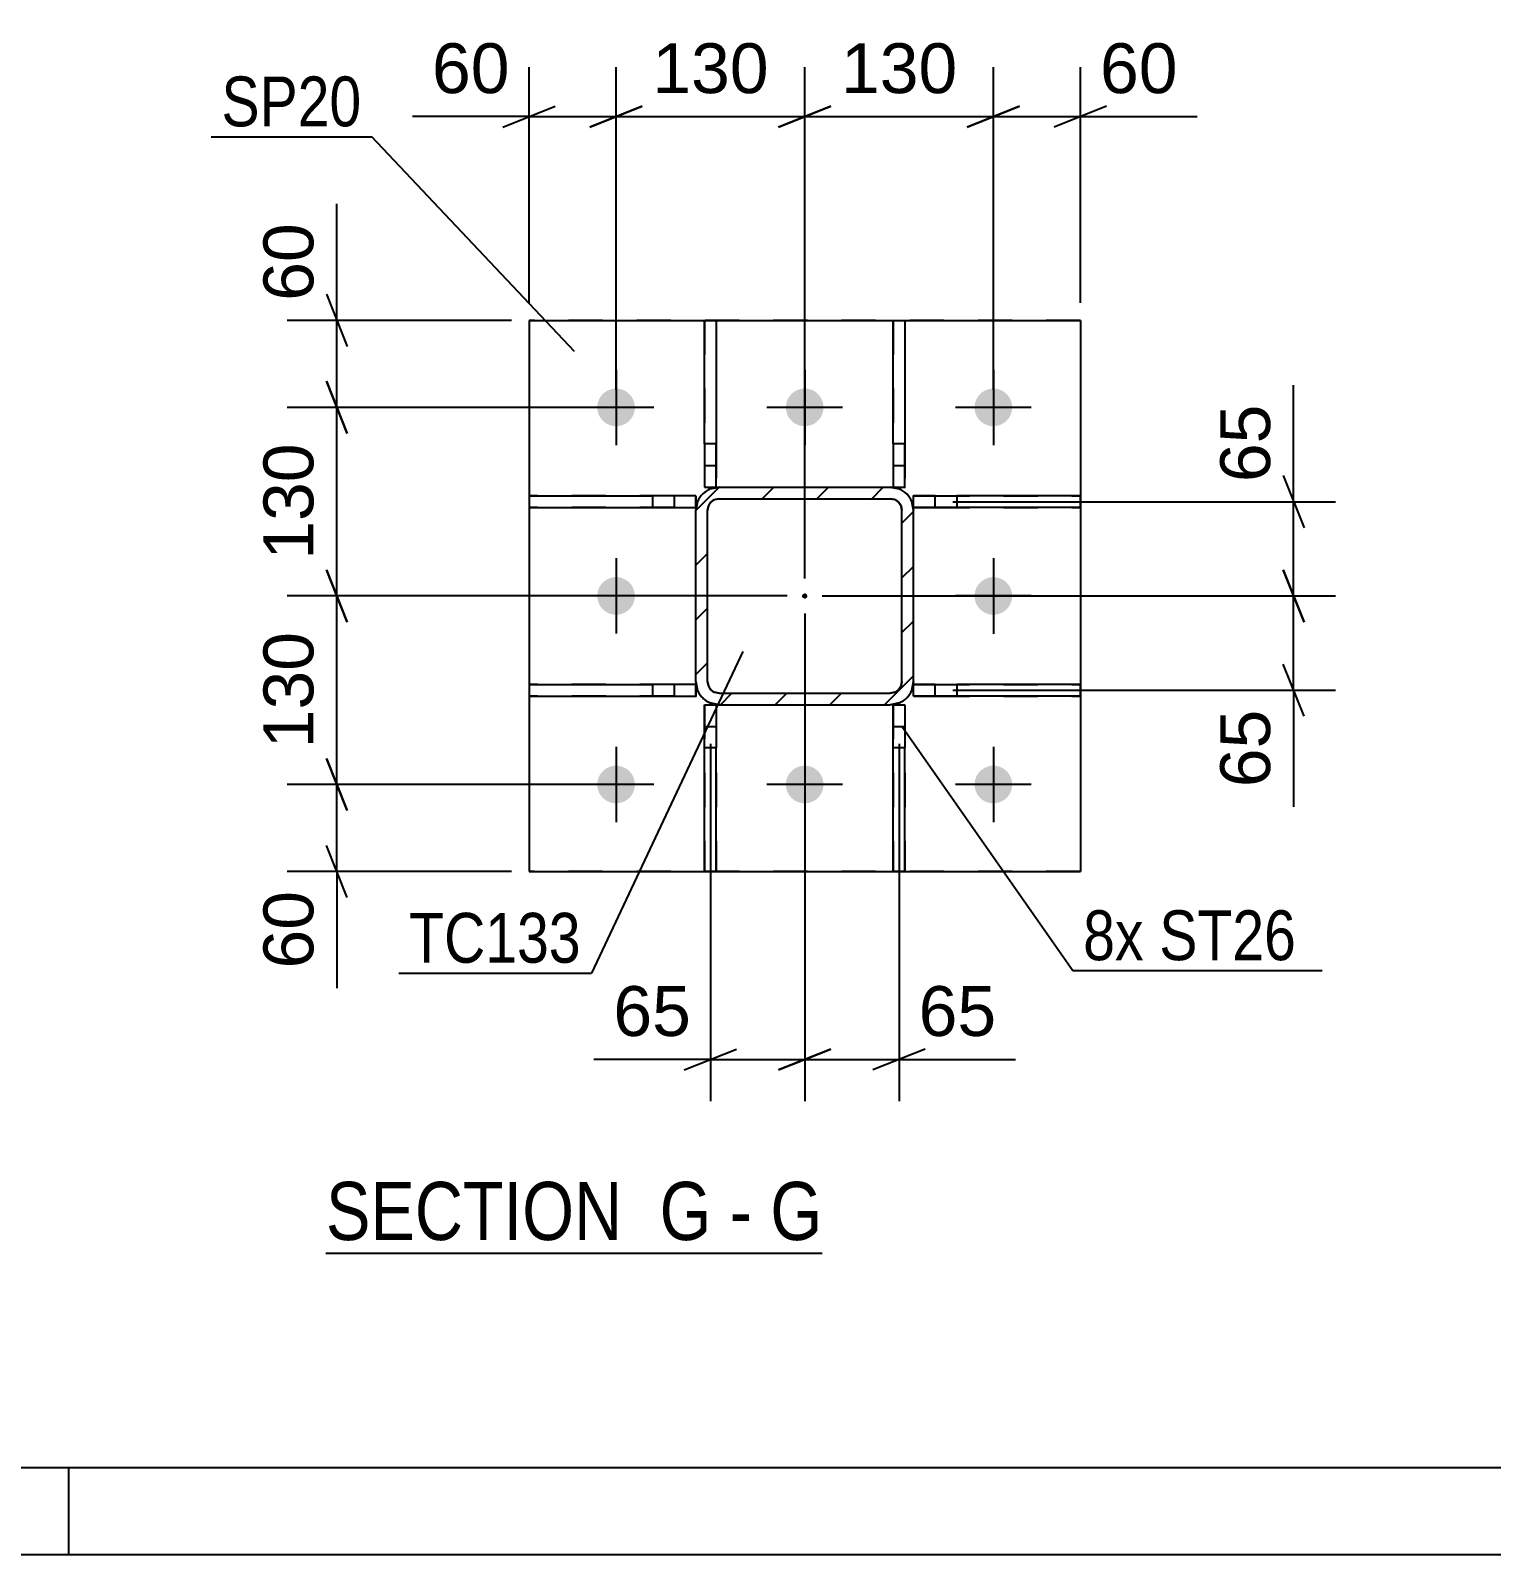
# Model space of a CAD drawing. Header units: millimetres. Extents: x -370 to 471, y -230 to 364.
# Drawn here: x -160.9 to -77, y -230.2 to -142.6 of the extents above; entities that cross this region are included whole.
import ezdxf

# ---------------------------------------------------------------- set-up
doc = ezdxf.new("R2010")
doc.units = ezdxf.units.MM
doc.linetypes.add('DXK_LINE_DOT2', pattern=[3.9198, 1.9599, -1.9599])
doc.linetypes.add('DXK_LINE_DOT3', pattern=[5.9187, 2.979, -0.9799, 0.9799, -0.9799])
doc.styles.add('Arial', font='ARIAL.TTF', dxfattribs={"height": 0.2})
doc.styles.add('Arial Narrow', font='ARIALN.TTF', dxfattribs={"height": 0.2})

# ---------------------------------------------------------------- blocks, each defined once
blk = doc.blocks.new('Unknown-284936230-1132')
at = {"color": 5, "linetype": 'Continuous'}
for p, q in [((-364.703, -225.207), (466.297, -225.207)), ((-158.703, -230.207), (-158.703, -225.207)), ((-369.703, -230.207), (471.297, -230.207))]:
    blk.add_line(p, q, dxfattribs=at)
blk = doc.blocks.new('Unknown-284936230-21 - 6617')
at = {"color": 6, "linetype": 'Continuous'}
blk.add_line((-143.943, -212.889), (-115.442, -212.889), dxfattribs=at)
at = {"color": 0, "linetype": 'Continuous'}
for points in [[(-125.834, -212.139), (-125.834, -208.639), (-143.943, -208.639), (-143.943, -212.139)], [(-121.8, -212.139), (-121.8, -208.639), (-124.784, -208.639), (-124.784, -212.139)], [(-119.476, -212.139), (-119.476, -208.639), (-120.75, -208.639), (-120.75, -212.139)], [(-115.442, -212.139), (-115.442, -208.639), (-118.426, -208.639), (-118.426, -212.139)]]:
    blk.add_wipeout(points, dxfattribs=at)
at = {"color": 7, "linetype": 'Continuous', "style": 'Arial Narrow'}
for s, height, p in [('SECTION ', 3.3405, (-143.943, -212.139)), ('G', 3.34, (-124.784, -212.139)), ('G', 3.34, (-118.426, -212.139)), ('-', 3.34, (-120.75, -212.139))]:
    blk.add_text(s, height=height, dxfattribs=at).set_placement(p)
blk = doc.blocks.new('Part-284936230-6626 - 6617')
at = {"linetype": 'Continuous'}
h = blk.add_hatch(dxfattribs=at)
h.set_pattern_fill('', scale=0.7, style=0, pattern_type=0)
h.set_pattern_definition([(45, (-125.1843, -180.2156), (-1.5715, 1.5715), [])])
h.paths.add_polyline_path([(-122.701, -180.216), (-125.184, -180.216), (-125.184, -180.882), (-122.701, -180.882)])
at = {"color": 2, "linetype": 'Continuous'}
for p, q in [((-132.284, -180.216), (-125.184, -180.216)), ((-132.284, -180.216), (-132.284, -180.882)), ((-122.701, -180.216), (-125.184, -180.216)), ((-125.184, -180.216), (-125.184, -180.882)), ((-122.701, -180.216), (-122.701, -180.216)), ((-122.701, -180.882), (-122.701, -180.216)), ((-132.284, -180.882), (-125.184, -180.882)), ((-125.184, -180.882), (-122.701, -180.882)), ((-122.701, -180.882), (-122.701, -180.882))]:
    blk.add_line(p, q, dxfattribs=at)
at = {"color": 7, "linetype": 'DXK_LINE_DOT2'}
for p, q in [((-123.951, -180.216), (-132.284, -180.216)), ((-123.951, -180.216), (-123.951, -180.882)), ((-122.701, -180.216), (-123.951, -180.216)), ((-122.701, -180.216), (-122.701, -180.882)), ((-123.951, -180.882), (-132.284, -180.882)), ((-123.951, -180.882), (-122.701, -180.882))]:
    blk.add_line(p, q, dxfattribs=at)
blk = doc.blocks.new('Part-284936230-6627 - 6617')
at = {"linetype": 'Continuous'}
h = blk.add_hatch(dxfattribs=at)
h.set_pattern_fill('', scale=0.7, style=0, pattern_type=0)
h.set_pattern_definition([(45, (-125.184, -169.3828), (-1.5715, 1.5715), [])])
h.paths.add_polyline_path([(-122.701, -169.383), (-125.184, -169.383), (-125.184, -170.049), (-122.701, -170.049)])
at = {"color": 2, "linetype": 'Continuous'}
for p, q in [((-132.284, -169.383), (-125.184, -169.383)), ((-132.284, -169.383), (-132.284, -170.05)), ((-122.701, -169.383), (-125.184, -169.383)), ((-125.184, -169.383), (-125.184, -170.049)), ((-122.701, -169.383), (-122.701, -169.383)), ((-122.701, -170.049), (-122.701, -169.383)), ((-132.284, -170.05), (-125.184, -170.049)), ((-125.184, -170.049), (-122.701, -170.049)), ((-122.701, -170.05), (-122.701, -170.049))]:
    blk.add_line(p, q, dxfattribs=at)
at = {"color": 7, "linetype": 'DXK_LINE_DOT2'}
for p, q in [((-123.951, -169.383), (-132.284, -169.383)), ((-123.951, -169.383), (-123.951, -170.05)), ((-122.701, -169.383), (-123.951, -169.383)), ((-122.701, -169.383), (-122.701, -170.05)), ((-123.951, -170.05), (-132.284, -170.05)), ((-123.951, -170.05), (-122.701, -170.05))]:
    blk.add_line(p, q, dxfattribs=at)
blk = doc.blocks.new('Bolt-284936230-6670 - 6617')
at = {"linetype": 'Continuous'}
for points in [[(-127.222, -165.381), (-127.448, -165.37), (-127.667, -165.313), (-127.87, -165.211), (-128.046, -165.069), (-128.19, -164.894), (-128.294, -164.692), (-128.353, -164.474), (-128.366, -164.248), (-128.332, -164.024), (-128.252, -163.812), (-128.129, -163.622), (-127.97, -163.461), (-127.78, -163.336), (-127.569, -163.254), (-127.346, -163.218), (-127.12, -163.229), (-126.901, -163.286), (-126.698, -163.388), (-126.522, -163.53), (-126.378, -163.705), (-126.274, -163.906), (-126.215, -164.125), (-126.202, -164.351), (-126.236, -164.575), (-126.316, -164.787), (-126.439, -164.977), (-126.598, -165.138), (-126.788, -165.262), (-126.999, -165.344)], [(-116.389, -165.381), (-116.615, -165.37), (-116.834, -165.313), (-117.036, -165.211), (-117.213, -165.069), (-117.356, -164.894), (-117.46, -164.692), (-117.52, -164.474), (-117.533, -164.248), (-117.498, -164.024), (-117.418, -163.812), (-117.296, -163.622), (-117.136, -163.461), (-116.947, -163.337), (-116.736, -163.254), (-116.513, -163.218), (-116.286, -163.229), (-116.067, -163.286), (-115.865, -163.388), (-115.688, -163.53), (-115.545, -163.705), (-115.441, -163.906), (-115.381, -164.125), (-115.369, -164.351), (-115.403, -164.575), (-115.483, -164.787), (-115.605, -164.977), (-115.765, -165.138), (-115.954, -165.262), (-116.165, -165.344)], [(-105.555, -165.381), (-105.782, -165.37), (-106.001, -165.313), (-106.203, -165.211), (-106.38, -165.069), (-106.523, -164.894), (-106.627, -164.693), (-106.687, -164.474), (-106.699, -164.248), (-106.665, -164.024), (-106.585, -163.812), (-106.463, -163.622), (-106.303, -163.461), (-106.114, -163.337), (-105.903, -163.254), (-105.679, -163.218), (-105.453, -163.229), (-105.234, -163.286), (-105.032, -163.388), (-104.855, -163.53), (-104.712, -163.705), (-104.608, -163.906), (-104.548, -164.125), (-104.535, -164.351), (-104.57, -164.575), (-104.65, -164.787), (-104.772, -164.977), (-104.932, -165.138), (-105.121, -165.262), (-105.332, -165.345)], [(-127.222, -176.214), (-127.448, -176.203), (-127.667, -176.146), (-127.87, -176.044), (-128.046, -175.902), (-128.19, -175.727), (-128.294, -175.526), (-128.353, -175.307), (-128.366, -175.081), (-128.332, -174.857), (-128.252, -174.646), (-128.129, -174.455), (-127.97, -174.294), (-127.78, -174.17), (-127.569, -174.088), (-127.346, -174.051), (-127.12, -174.062), (-126.901, -174.119), (-126.698, -174.221), (-126.522, -174.363), (-126.378, -174.538), (-126.275, -174.74), (-126.215, -174.958), (-126.202, -175.184), (-126.236, -175.408), (-126.316, -175.62), (-126.439, -175.81), (-126.598, -175.971), (-126.788, -176.096), (-126.999, -176.178)], [(-105.555, -176.214), (-105.782, -176.204), (-106.001, -176.146), (-106.203, -176.044), (-106.38, -175.902), (-106.523, -175.727), (-106.627, -175.526), (-106.687, -175.307), (-106.699, -175.081), (-106.665, -174.857), (-106.585, -174.646), (-106.463, -174.455), (-106.303, -174.294), (-106.114, -174.17), (-105.903, -174.088), (-105.679, -174.051), (-105.453, -174.062), (-105.234, -174.12), (-105.032, -174.221), (-104.855, -174.363), (-104.712, -174.538), (-104.608, -174.74), (-104.548, -174.958), (-104.535, -175.184), (-104.57, -175.408), (-104.65, -175.62), (-104.772, -175.811), (-104.932, -175.971), (-105.121, -176.096), (-105.332, -176.178)], [(-127.222, -187.048), (-127.448, -187.037), (-127.667, -186.979), (-127.87, -186.877), (-128.046, -186.736), (-128.19, -186.56), (-128.294, -186.359), (-128.353, -186.141), (-128.366, -185.915), (-128.332, -185.691), (-128.252, -185.479), (-128.129, -185.288), (-127.97, -185.127), (-127.781, -185.003), (-127.57, -184.921), (-127.346, -184.884), (-127.12, -184.895), (-126.901, -184.953), (-126.698, -185.055), (-126.522, -185.196), (-126.378, -185.372), (-126.275, -185.573), (-126.215, -185.791), (-126.202, -186.018), (-126.236, -186.241), (-126.316, -186.453), (-126.439, -186.644), (-126.598, -186.805), (-126.788, -186.929), (-126.999, -187.011)], [(-116.389, -187.048), (-116.615, -187.037), (-116.834, -186.979), (-117.036, -186.877), (-117.213, -186.736), (-117.356, -186.56), (-117.46, -186.359), (-117.52, -186.141), (-117.533, -185.915), (-117.499, -185.691), (-117.418, -185.479), (-117.296, -185.288), (-117.137, -185.127), (-116.947, -185.003), (-116.736, -184.921), (-116.513, -184.885), (-116.286, -184.895), (-116.067, -184.953), (-115.865, -185.055), (-115.688, -185.196), (-115.545, -185.372), (-115.441, -185.573), (-115.382, -185.791), (-115.369, -186.018), (-115.403, -186.241), (-115.483, -186.453), (-115.606, -186.644), (-115.765, -186.805), (-115.954, -186.929), (-116.165, -187.011)], [(-105.556, -187.048), (-105.782, -187.037), (-106.001, -186.979), (-106.203, -186.878), (-106.38, -186.736), (-106.523, -186.561), (-106.627, -186.359), (-106.687, -186.141), (-106.7, -185.915), (-106.665, -185.691), (-106.585, -185.479), (-106.463, -185.288), (-106.303, -185.128), (-106.114, -185.003), (-105.903, -184.921), (-105.679, -184.885), (-105.453, -184.895), (-105.234, -184.953), (-105.032, -185.055), (-104.855, -185.196), (-104.712, -185.372), (-104.608, -185.573), (-104.548, -185.792), (-104.535, -186.018), (-104.57, -186.241), (-104.65, -186.453), (-104.772, -186.644), (-104.932, -186.805), (-105.121, -186.929), (-105.332, -187.011)]]:
    blk.add_hatch(color=1, dxfattribs=at).paths.add_polyline_path(points)
at = {"color": 1, "linetype": 'Continuous'}
for p, q in [((-127.284, -162.133), (-127.284, -166.466)), ((-116.451, -162.133), (-116.451, -166.466)), ((-105.617, -162.133), (-105.617, -166.466)), ((-125.117, -164.299), (-129.451, -164.299)), ((-114.284, -164.299), (-118.617, -164.299)), ((-103.451, -164.3), (-107.784, -164.3)), ((-127.284, -172.966), (-127.284, -177.299)), ((-105.617, -172.966), (-105.617, -177.3)), ((-125.117, -175.133), (-129.451, -175.133)), ((-103.451, -175.133), (-107.784, -175.133)), ((-127.284, -183.799), (-127.284, -188.133)), ((-116.451, -183.799), (-116.451, -188.133)), ((-105.617, -183.8), (-105.617, -188.133)), ((-125.117, -185.966), (-129.451, -185.966)), ((-114.284, -185.966), (-118.617, -185.966)), ((-103.451, -185.966), (-107.784, -185.966))]:
    blk.add_line(p, q, dxfattribs=at)
blk = doc.blocks.new('Part-284936230-6628 - 6617')
at = {"linetype": 'Continuous'}
h = blk.add_hatch(dxfattribs=at)
h.set_pattern_fill('', scale=0.7, style=0, pattern_type=0)
h.set_pattern_definition([(45, (-111.3674, -166.3998), (-1.5715, 1.5715), [])])
h.paths.add_polyline_path([(-110.701, -166.4), (-111.367, -166.4), (-111.367, -168.883), (-110.701, -168.883)])
at = {"color": 2, "linetype": 'Continuous'}
for p, q in [((-111.367, -166.4), (-111.367, -159.299)), ((-111.367, -159.299), (-110.701, -159.299)), ((-110.701, -159.299), (-110.701, -166.4)), ((-110.701, -166.4), (-111.367, -166.4)), ((-111.367, -166.4), (-111.367, -168.883)), ((-110.701, -168.883), (-110.701, -166.4)), ((-111.367, -168.883), (-111.367, -168.883)), ((-111.367, -168.883), (-110.701, -168.883)), ((-110.701, -168.883), (-110.701, -168.883))]:
    blk.add_line(p, q, dxfattribs=at)
at = {"color": 7, "linetype": 'DXK_LINE_DOT2'}
for p, q in [((-111.367, -159.299), (-111.367, -168.883)), ((-110.701, -166.4), (-110.701, -168.883)), ((-111.367, -167.633), (-110.701, -167.633)), ((-111.367, -168.883), (-110.701, -168.883))]:
    blk.add_line(p, q, dxfattribs=at)
blk = doc.blocks.new('Part-284936230-6706 - 6617')
at = {"linetype": 'Continuous'}
h = blk.add_hatch(dxfattribs=at)
h.set_pattern_fill('', scale=0.7, style=0, pattern_type=0)
h.set_pattern_definition([(45, (-121.3674, -168.8826), (-1.57154, 1.57154), [])])
h.paths.add_polyline_path([(-111.534, -168.883), (-121.367, -168.883), (-121.878, -168.984), (-122.31, -169.273), (-122.599, -169.706), (-122.701, -170.216), (-122.701, -180.049), (-122.599, -180.559), (-122.31, -180.992), (-121.878, -181.281), (-121.367, -181.383), (-111.534, -181.383), (-111.024, -181.281), (-110.591, -180.992), (-110.302, -180.56), (-110.201, -180.049), (-110.201, -170.216), (-110.302, -169.706), (-110.591, -169.273), (-111.024, -168.984)])
h.paths.add_polyline_path([(-110.918, -169.961), (-110.867, -170.216), (-110.867, -180.049), (-110.918, -180.304), (-111.063, -180.521), (-111.279, -180.665), (-111.534, -180.716), (-121.367, -180.716), (-121.623, -180.665), (-121.839, -180.521), (-121.983, -180.304), (-122.034, -180.049), (-122.034, -170.216), (-121.983, -169.961), (-121.839, -169.744), (-121.622, -169.6), (-121.367, -169.549), (-111.534, -169.549), (-111.279, -169.6), (-111.063, -169.745)])
blk.add_hatch(color=246, dxfattribs=at).paths.add_polyline_path([(-116.451, -175.233, -1), (-116.451, -175.033, -1)])
at = {"color": 7, "linetype": 'DXK_LINE_DOT2'}
for p, q in [((-121.878, -168.984), (-121.367, -168.883)), ((-121.367, -168.883), (-111.534, -168.883)), ((-111.534, -168.883), (-111.024, -168.984)), ((-122.701, -170.216), (-122.599, -169.706)), ((-121.367, -169.549), (-121.622, -169.6)), ((-121.367, -169.549), (-111.534, -169.549)), ((-111.279, -169.6), (-111.534, -169.549)), ((-110.302, -169.706), (-110.201, -170.216)), ((-122.701, -180.049), (-122.701, -170.216)), ((-121.983, -169.961), (-122.034, -170.216)), ((-122.034, -180.049), (-122.034, -170.216)), ((-110.867, -170.216), (-110.918, -169.961)), ((-110.867, -180.049), (-110.867, -170.216)), ((-110.201, -180.049), (-110.201, -170.216)), ((-122.599, -180.56), (-122.701, -180.049)), ((-122.034, -180.049), (-121.983, -180.305)), ((-110.918, -180.305), (-110.867, -180.049)), ((-110.201, -180.049), (-110.302, -180.56)), ((-121.623, -180.665), (-121.367, -180.716)), ((-121.367, -180.716), (-111.534, -180.716)), ((-111.534, -180.716), (-111.279, -180.665)), ((-121.367, -181.383), (-121.878, -181.281)), ((-121.367, -181.383), (-111.534, -181.383)), ((-111.024, -181.281), (-111.534, -181.383))]:
    blk.add_line(p, q, dxfattribs=at)
at = {"color": 2, "linetype": 'Continuous'}
for p, q in [((-121.367, -168.883), (-121.878, -168.984)), ((-121.367, -168.883), (-121.367, -168.883)), ((-121.367, -168.883), (-111.534, -168.883)), ((-111.534, -168.883), (-111.534, -168.883)), ((-111.024, -168.984), (-111.534, -168.883)), ((-122.599, -169.706), (-122.701, -170.216)), ((-121.622, -169.6), (-121.367, -169.549)), ((-121.367, -169.549), (-121.367, -169.549)), ((-121.367, -169.549), (-111.534, -169.549)), ((-111.534, -169.549), (-111.534, -169.549)), ((-111.534, -169.549), (-111.279, -169.6)), ((-110.201, -170.216), (-110.302, -169.706)), ((-122.701, -170.216), (-122.701, -170.216)), ((-122.701, -180.049), (-122.701, -170.216)), ((-122.034, -170.216), (-121.983, -169.961)), ((-122.034, -170.216), (-122.034, -170.216)), ((-122.034, -180.049), (-122.034, -170.216)), ((-110.918, -169.961), (-110.867, -170.216)), ((-110.867, -170.216), (-110.867, -170.216)), ((-110.867, -180.049), (-110.867, -170.216)), ((-110.201, -170.216), (-110.201, -170.216)), ((-110.201, -180.049), (-110.201, -170.216)), ((-122.701, -180.049), (-122.701, -180.049)), ((-122.701, -180.049), (-122.599, -180.559)), ((-122.034, -180.049), (-122.034, -180.049)), ((-121.983, -180.304), (-122.034, -180.049)), ((-110.867, -180.049), (-110.918, -180.304)), ((-110.867, -180.049), (-110.867, -180.049)), ((-110.302, -180.56), (-110.201, -180.049)), ((-110.201, -180.049), (-110.201, -180.049)), ((-121.367, -180.716), (-121.623, -180.665)), ((-121.367, -180.716), (-121.367, -180.716)), ((-121.367, -180.716), (-111.534, -180.716)), ((-111.279, -180.665), (-111.534, -180.716)), ((-111.534, -180.716), (-111.534, -180.716)), ((-121.878, -181.281), (-121.367, -181.383)), ((-121.367, -181.383), (-121.367, -181.383)), ((-121.367, -181.383), (-111.534, -181.383)), ((-111.534, -181.383), (-111.024, -181.281)), ((-111.534, -181.383), (-111.534, -181.383))]:
    blk.add_line(p, q, dxfattribs=at)
at = {"color": 7, "linetype": 'DXK_LINE_DOT3'}
blk.add_line((-116.451, -175.133), (-116.451, -175.133), dxfattribs=at)
at = {"color": 246, "linetype": 'DXK_LINE_DOT2'}
blk.add_line((-116.451, -175.133), (-116.451, -175.133), dxfattribs=at)
at = {"color": 246, "linetype": 'Continuous'}
blk.add_circle((-116.451, -175.133), 0.1, dxfattribs=at)
at = {"color": 7, "linetype": 'DXK_LINE_DOT2'}
for centre, radius, start, end in [((-121.367, -170.216), 1.333, 112.49975, 157.49975), ((-111.534, -170.216), 1.333, 22.49975, 67.49975), ((-121.367, -170.216), 0.667, 112.49975, 157.49975), ((-111.534, -170.216), 0.667, 22.49975, 67.49975), ((-121.367, -180.049), 0.667, 202.49975, 247.49975), ((-111.534, -180.049), 0.667, 292.49975, 337.49975), ((-121.367, -180.049), 1.333, 202.49975, 247.49975), ((-111.534, -180.049), 1.333, 292.49975, 337.49975)]:
    blk.add_arc(centre, radius, start, end, dxfattribs=at)
at = {"color": 2, "linetype": 'Continuous'}
for centre, radius, start, end in [((-121.367, -170.216), 1.333, 112.49975, 157.49975), ((-111.534, -170.216), 1.333, 22.49975, 67.49975), ((-121.367, -170.216), 0.667, 112.49975, 157.49975), ((-111.534, -170.216), 0.667, 22.49975, 67.49975), ((-121.367, -180.049), 0.667, 202.49975, 247.49975), ((-111.534, -180.049), 0.667, 292.49975, 337.49975), ((-121.367, -180.049), 1.333, 202.49975, 247.49975), ((-111.534, -180.049), 1.333, 292.49975, 337.49975)]:
    blk.add_arc(centre, radius, start, end, dxfattribs=at)
blk = doc.blocks.new('Part-284936230-6722 - 6617')
at = {"linetype": 'Continuous'}
h = blk.add_hatch(dxfattribs=at)
h.set_pattern_fill('', scale=0.7, style=0, pattern_type=0)
h.set_pattern_definition([(45, (-122.2007, -166.3998), (-1.5715, 1.5715), [])])
h.paths.add_polyline_path([(-121.534, -166.4), (-122.201, -166.4), (-122.201, -168.883), (-121.534, -168.883)])
at = {"color": 2, "linetype": 'Continuous'}
for p, q in [((-122.201, -166.4), (-122.201, -159.299)), ((-122.201, -159.299), (-121.534, -159.299)), ((-121.534, -159.299), (-121.534, -166.4)), ((-121.534, -166.4), (-122.201, -166.4)), ((-122.201, -166.4), (-122.201, -168.883)), ((-121.534, -168.883), (-121.534, -166.4)), ((-122.201, -168.883), (-122.201, -168.883)), ((-122.201, -168.883), (-121.534, -168.883)), ((-121.534, -168.883), (-121.534, -168.883))]:
    blk.add_line(p, q, dxfattribs=at)
at = {"color": 7, "linetype": 'DXK_LINE_DOT2'}
for p, q in [((-122.201, -159.299), (-122.201, -168.883)), ((-121.534, -166.4), (-121.534, -168.883)), ((-122.201, -167.633), (-121.534, -167.633)), ((-122.201, -168.883), (-121.534, -168.883))]:
    blk.add_line(p, q, dxfattribs=at)
blk = doc.blocks.new('Part-284936230-6658 - 6617')
at = {"linetype": 'Continuous'}
h = blk.add_hatch(dxfattribs=at)
h.set_pattern_fill('', scale=0.7, style=0, pattern_type=0)
h.set_pattern_definition([(45, (-110.2007, -169.3828), (-1.5715, 1.5715), [])])
h.paths.add_polyline_path([(-107.717, -169.383), (-110.201, -169.383), (-110.201, -170.05), (-107.717, -170.05)])
at = {"color": 2, "linetype": 'Continuous'}
for p, q in [((-110.201, -169.383), (-110.201, -169.383)), ((-110.201, -169.383), (-107.717, -169.383)), ((-110.201, -170.05), (-110.201, -169.383)), ((-100.617, -169.383), (-107.717, -169.383)), ((-107.717, -169.383), (-107.717, -170.05)), ((-100.617, -170.05), (-100.617, -169.383)), ((-110.201, -170.05), (-110.201, -170.05)), ((-107.717, -170.05), (-110.201, -170.05)), ((-100.617, -170.05), (-107.717, -170.05))]:
    blk.add_line(p, q, dxfattribs=at)
at = {"color": 7, "linetype": 'DXK_LINE_DOT2'}
for p, q in [((-108.951, -169.383), (-110.201, -169.383)), ((-110.201, -170.05), (-110.201, -169.383)), ((-108.951, -170.05), (-108.951, -169.383)), ((-108.951, -169.383), (-100.617, -169.383)), ((-110.201, -170.05), (-108.951, -170.05)), ((-108.951, -170.05), (-100.617, -170.05))]:
    blk.add_line(p, q, dxfattribs=at)
blk = doc.blocks.new('Part-284936230-6712 - 6617')
at = {"color": 2, "linetype": 'Continuous'}
for p, q in [((-132.284, -159.299), (-132.284, -159.299)), ((-132.284, -159.299), (-100.617, -159.299)), ((-132.284, -159.299), (-132.284, -190.966)), ((-100.617, -159.3), (-100.617, -159.299)), ((-100.617, -159.299), (-100.617, -190.966)), ((-132.284, -190.966), (-100.617, -190.966)), ((-132.284, -190.966), (-132.284, -190.966)), ((-100.617, -190.966), (-100.617, -190.966))]:
    blk.add_line(p, q, dxfattribs=at)
at = {"color": 7, "linetype": 'DXK_LINE_DOT2'}
for p, q in [((-100.617, -159.3), (-132.284, -159.299)), ((-100.617, -190.966), (-132.284, -190.966)), ((-132.284, -190.966), (-132.284, -190.966)), ((-100.617, -190.966), (-100.617, -190.966))]:
    blk.add_line(p, q, dxfattribs=at)
blk = doc.blocks.new('Part-284936230-6719 - 6617')
at = {"linetype": 'Continuous'}
h = blk.add_hatch(dxfattribs=at)
h.set_pattern_fill('', scale=0.7, style=0, pattern_type=0)
h.set_pattern_definition([(45, (-110.2007, -180.2157), (-1.5715, 1.5715), [])])
h.paths.add_polyline_path([(-107.717, -180.216), (-110.201, -180.216), (-110.201, -180.882), (-107.717, -180.882)])
at = {"color": 2, "linetype": 'Continuous'}
for p, q in [((-110.201, -180.216), (-110.201, -180.216)), ((-110.201, -180.216), (-107.717, -180.216)), ((-110.201, -180.882), (-110.201, -180.216)), ((-100.617, -180.216), (-107.717, -180.216)), ((-107.717, -180.216), (-107.717, -180.882)), ((-100.617, -180.883), (-100.617, -180.216)), ((-110.201, -180.883), (-110.201, -180.882)), ((-107.717, -180.882), (-110.201, -180.882)), ((-100.617, -180.883), (-107.717, -180.882))]:
    blk.add_line(p, q, dxfattribs=at)
at = {"color": 7, "linetype": 'DXK_LINE_DOT2'}
for p, q in [((-108.951, -180.216), (-110.201, -180.216)), ((-110.201, -180.882), (-110.201, -180.216)), ((-108.951, -180.883), (-108.951, -180.216)), ((-108.951, -180.216), (-100.617, -180.216)), ((-110.201, -180.883), (-108.951, -180.883)), ((-108.951, -180.883), (-100.617, -180.883))]:
    blk.add_line(p, q, dxfattribs=at)
blk = doc.blocks.new('Part-284936230-6720 - 6617')
at = {"linetype": 'Continuous'}
h = blk.add_hatch(dxfattribs=at)
h.set_pattern_fill('', scale=0.7, style=0, pattern_type=0)
h.set_pattern_definition([(45, (-122.2007, -181.3826), (-1.5715, 1.5715), [])])
h.paths.add_polyline_path([(-121.534, -181.383), (-122.201, -181.383), (-122.201, -183.866), (-121.534, -183.866)])
at = {"color": 2, "linetype": 'Continuous'}
for p, q in [((-122.201, -181.383), (-122.201, -181.383)), ((-122.201, -183.866), (-122.201, -181.383)), ((-122.201, -181.383), (-121.534, -181.383)), ((-121.534, -181.383), (-121.534, -181.383)), ((-121.534, -181.383), (-121.534, -183.866)), ((-122.201, -190.966), (-122.201, -183.866)), ((-121.534, -183.866), (-122.201, -183.866)), ((-121.534, -190.966), (-121.534, -183.866)), ((-121.534, -190.966), (-122.201, -190.966))]:
    blk.add_line(p, q, dxfattribs=at)
at = {"color": 7, "linetype": 'DXK_LINE_DOT2'}
for p, q in [((-122.201, -181.383), (-122.201, -190.966)), ((-122.201, -181.383), (-121.534, -181.383)), ((-121.534, -181.383), (-121.534, -190.966)), ((-122.201, -182.633), (-121.534, -182.633))]:
    blk.add_line(p, q, dxfattribs=at)
blk = doc.blocks.new('Part-284936230-6721 - 6617')
at = {"linetype": 'Continuous'}
h = blk.add_hatch(dxfattribs=at)
h.set_pattern_fill('', scale=0.7, style=0, pattern_type=0)
h.set_pattern_definition([(45, (-111.3674, -181.3826), (-1.5715, 1.5715), [])])
h.paths.add_polyline_path([(-110.701, -181.383), (-111.367, -181.383), (-111.367, -183.866), (-110.701, -183.866)])
at = {"color": 2, "linetype": 'Continuous'}
for p, q in [((-111.367, -181.383), (-111.367, -181.383)), ((-111.367, -183.866), (-111.367, -181.383)), ((-111.367, -181.383), (-110.701, -181.383)), ((-110.701, -181.383), (-110.701, -181.383)), ((-110.701, -181.383), (-110.701, -183.866)), ((-111.367, -190.966), (-111.367, -183.866)), ((-110.701, -183.866), (-111.367, -183.866)), ((-110.701, -190.966), (-110.701, -183.866)), ((-110.701, -190.966), (-111.367, -190.966))]:
    blk.add_line(p, q, dxfattribs=at)
at = {"color": 7, "linetype": 'DXK_LINE_DOT2'}
for p, q in [((-111.367, -181.383), (-111.367, -190.966)), ((-111.367, -181.383), (-110.701, -181.383)), ((-110.701, -181.383), (-110.701, -190.966)), ((-111.367, -182.633), (-110.701, -182.633))]:
    blk.add_line(p, q, dxfattribs=at)
blk = doc.blocks.new('StraightDimension-284936230-33913 - 6617')
at = {"color": 7, "linetype": 'Continuous'}
for p, q in [((-88.374, -169.716), (-88.374, -163.019)), ((-88.374, -169.716), (-88.374, -163.019)), ((-88.974, -168.216), (-87.774, -171.216)), ((-107.951, -169.716), (-85.974, -169.716)), ((-88.374, -175.132), (-88.374, -169.716)), ((-87.774, -176.632), (-88.974, -173.632)), ((-115.451, -175.132), (-85.974, -175.132))]:
    blk.add_line(p, q, dxfattribs=at)
at = {"color": 0}
blk.add_wipeout([(-89.124, -163.544), (-93.324, -163.544), (-93.324, -169.191), (-89.124, -169.191)], dxfattribs=at)
at = {"color": 3, "style": 'Arial'}
blk.add_text('65', height=2.8652, rotation=90.00021, dxfattribs=at).set_placement((-89.724, -168.591))
blk = doc.blocks.new('StraightDimension-284936230-33968 - 6617')
at = {"color": 7, "linetype": 'Continuous'}
for p, q in [((-143.32, -159.299), (-143.32, -152.602)), ((-143.32, -159.299), (-143.32, -152.602)), ((-143.92, -157.799), (-142.72, -160.799)), ((-133.284, -159.299), (-146.17, -159.299)), ((-143.32, -164.299), (-143.32, -159.299)), ((-142.72, -165.799), (-143.92, -162.799)), ((-128.284, -164.299), (-146.17, -164.299))]:
    blk.add_line(p, q, dxfattribs=at)
at = {"color": 0}
blk.add_wipeout([(-144.07, -153.127), (-148.27, -153.127), (-148.27, -158.774), (-144.07, -158.774)], dxfattribs=at)
at = {"color": 3, "style": 'Arial'}
blk.add_text('60', height=2.8652, rotation=90.00021, dxfattribs=at).set_placement((-144.67, -158.174))
blk = doc.blocks.new('StraightDimension-284936230-28572 - 6617')
at = {"color": 7, "linetype": 'Continuous'}
for p, q in [((-127.284, -163.299), (-127.284, -144.744)), ((-116.451, -174.133), (-116.451, -144.744)), ((-128.784, -148.194), (-125.784, -146.994)), ((-114.951, -146.994), (-117.951, -148.194)), ((-127.284, -147.594), (-116.451, -147.594))]:
    blk.add_line(p, q, dxfattribs=at)
at = {"color": 0}
blk.add_wipeout([(-117.932, -146.844), (-117.932, -142.644), (-125.803, -142.644), (-125.803, -146.844)], dxfattribs=at)
at = {"color": 3, "style": 'Arial'}
blk.add_text('130', height=2.8652, dxfattribs=at).set_placement((-125.203, -146.244))
blk = doc.blocks.new('StraightDimension-284936230-33924 - 6617')
at = {"color": 7, "linetype": 'Continuous'}
for p, q in [((-116.451, -176.132), (-116.451, -204.165)), ((-111.034, -183.633), (-111.034, -204.165)), ((-117.951, -202.365), (-114.951, -201.165)), ((-109.534, -201.165), (-112.534, -202.365)), ((-116.451, -201.765), (-111.034, -201.765)), ((-111.034, -201.765), (-104.337, -201.765)), ((-111.034, -201.765), (-104.337, -201.765))]:
    blk.add_line(p, q, dxfattribs=at)
at = {"color": 0}
blk.add_wipeout([(-104.862, -201.015), (-104.862, -196.815), (-110.509, -196.815), (-110.509, -201.015)], dxfattribs=at)
at = {"color": 3, "style": 'Arial'}
blk.add_text('65', height=2.8652, dxfattribs=at).set_placement((-109.909, -200.415))
blk = doc.blocks.new('StraightDimension-284936230-28570 - 6617')
at = {"color": 7, "linetype": 'Continuous'}
for p, q in [((-105.617, -163.299), (-105.617, -144.744)), ((-100.617, -158.3), (-100.617, -144.744)), ((-107.117, -148.194), (-104.117, -146.994)), ((-99.117, -146.994), (-102.117, -148.194)), ((-105.617, -147.594), (-100.617, -147.594)), ((-100.617, -147.594), (-93.92, -147.594)), ((-100.617, -147.594), (-93.92, -147.594))]:
    blk.add_line(p, q, dxfattribs=at)
at = {"color": 0}
blk.add_wipeout([(-94.445, -146.844), (-94.445, -142.644), (-100.092, -142.644), (-100.092, -146.844)], dxfattribs=at)
at = {"color": 3, "style": 'Arial'}
blk.add_text('60', height=2.8652, dxfattribs=at).set_placement((-99.492, -146.244))
blk = doc.blocks.new('StraightDimension-284936230-28571 - 6617')
at = {"color": 7, "linetype": 'Continuous'}
for p, q in [((-116.451, -174.133), (-116.451, -144.744)), ((-105.617, -163.299), (-105.617, -144.744)), ((-117.951, -148.194), (-114.951, -146.994)), ((-104.117, -146.994), (-107.117, -148.194)), ((-116.451, -147.594), (-105.617, -147.594))]:
    blk.add_line(p, q, dxfattribs=at)
at = {"color": 0}
blk.add_wipeout([(-107.099, -146.844), (-107.099, -142.644), (-114.969, -142.644), (-114.969, -146.844)], dxfattribs=at)
at = {"color": 3, "style": 'Arial'}
blk.add_text('130', height=2.8652, dxfattribs=at).set_placement((-114.369, -146.244))
blk = doc.blocks.new('StraightDimension-284936230-28573 - 6617')
at = {"color": 7, "linetype": 'Continuous'}
for p, q in [((-132.284, -158.299), (-132.284, -144.744)), ((-127.284, -163.299), (-127.284, -144.744)), ((-133.784, -148.194), (-130.784, -146.994)), ((-125.784, -146.994), (-128.784, -148.194)), ((-132.284, -147.594), (-138.981, -147.594)), ((-132.284, -147.594), (-138.981, -147.594)), ((-132.284, -147.594), (-127.284, -147.594))]:
    blk.add_line(p, q, dxfattribs=at)
at = {"color": 0}
blk.add_wipeout([(-132.809, -146.844), (-132.809, -142.644), (-138.456, -142.644), (-138.456, -146.844)], dxfattribs=at)
at = {"color": 3, "style": 'Arial'}
blk.add_text('60', height=2.8652, dxfattribs=at).set_placement((-137.856, -146.244))
blk = doc.blocks.new('StraightDimension-284936230-33914 - 6617')
at = {"color": 7, "linetype": 'Continuous'}
for p, q in [((-88.974, -173.632), (-87.774, -176.632)), ((-115.451, -175.132), (-85.974, -175.132)), ((-88.374, -180.549), (-88.374, -175.132)), ((-87.774, -182.049), (-88.974, -179.049)), ((-107.951, -180.549), (-85.974, -180.549)), ((-88.374, -180.549), (-88.374, -187.246)), ((-88.374, -180.549), (-88.374, -187.246))]:
    blk.add_line(p, q, dxfattribs=at)
at = {"color": 0}
blk.add_wipeout([(-89.124, -181.074), (-93.324, -181.074), (-93.324, -186.721), (-89.124, -186.721)], dxfattribs=at)
at = {"color": 3, "style": 'Arial'}
blk.add_text('65', height=2.8652, rotation=90.00021, dxfattribs=at).set_placement((-89.724, -186.121))
blk = doc.blocks.new('StraightDimension-284936230-33925 - 6617')
at = {"color": 7, "linetype": 'Continuous'}
for p, q in [((-116.451, -176.132), (-116.451, -204.165)), ((-121.867, -183.633), (-121.867, -204.165)), ((-123.367, -202.365), (-120.367, -201.165)), ((-114.951, -201.165), (-117.951, -202.365)), ((-121.867, -201.765), (-128.565, -201.765)), ((-121.867, -201.765), (-128.565, -201.765)), ((-121.867, -201.765), (-116.451, -201.765))]:
    blk.add_line(p, q, dxfattribs=at)
at = {"color": 0}
blk.add_wipeout([(-122.392, -201.015), (-122.392, -196.815), (-128.04, -196.815), (-128.04, -201.015)], dxfattribs=at)
at = {"color": 3, "style": 'Arial'}
blk.add_text('65', height=2.8652, dxfattribs=at).set_placement((-127.44, -200.415))
blk = doc.blocks.new('StraightDimension-284936230-33969 - 6617')
at = {"color": 7, "linetype": 'Continuous'}
for p, q in [((-143.92, -162.799), (-142.72, -165.799)), ((-128.284, -164.299), (-146.17, -164.299)), ((-143.32, -175.132), (-143.32, -164.299)), ((-142.72, -176.632), (-143.92, -173.632)), ((-117.451, -175.132), (-146.17, -175.132))]:
    blk.add_line(p, q, dxfattribs=at)
at = {"color": 0}
blk.add_wipeout([(-144.07, -165.78), (-148.27, -165.78), (-148.27, -173.651), (-144.07, -173.651)], dxfattribs=at)
at = {"color": 3, "style": 'Arial'}
blk.add_text('130', height=2.8652, rotation=90.00021, dxfattribs=at).set_placement((-144.67, -173.051))
blk = doc.blocks.new('StraightDimension-284936230-33970 - 6617')
at = {"color": 7, "linetype": 'Continuous'}
for p, q in [((-143.92, -173.632), (-142.72, -176.632)), ((-117.451, -175.132), (-146.17, -175.132)), ((-143.32, -185.966), (-143.32, -175.132)), ((-142.72, -187.466), (-143.92, -184.466)), ((-128.284, -185.966), (-146.17, -185.966))]:
    blk.add_line(p, q, dxfattribs=at)
at = {"color": 0}
blk.add_wipeout([(-144.07, -176.613), (-148.27, -176.613), (-148.27, -184.484), (-144.07, -184.484)], dxfattribs=at)
at = {"color": 3, "style": 'Arial'}
blk.add_text('130', height=2.8652, rotation=90.00021, dxfattribs=at).set_placement((-144.67, -183.884))
blk = doc.blocks.new('StraightDimension-284936230-33971 - 6617')
at = {"color": 7, "linetype": 'Continuous'}
for p, q in [((-143.92, -184.466), (-142.72, -187.466)), ((-128.284, -185.966), (-146.17, -185.966)), ((-143.32, -190.966), (-143.32, -185.966)), ((-142.72, -192.466), (-143.92, -189.466)), ((-133.284, -190.966), (-146.17, -190.966)), ((-143.32, -190.966), (-143.32, -197.663)), ((-143.32, -190.966), (-143.32, -197.663))]:
    blk.add_line(p, q, dxfattribs=at)
at = {"color": 0}
blk.add_wipeout([(-144.07, -191.491), (-148.27, -191.491), (-148.27, -197.138), (-144.07, -197.138)], dxfattribs=at)
at = {"color": 3, "style": 'Arial'}
blk.add_text('60', height=2.8652, rotation=90.00021, dxfattribs=at).set_placement((-144.67, -196.538))
blk = doc.blocks.new('Mark-284936230-6702 - 6617')
at = {"color": 30, "linetype": 'Continuous'}
for p in [(-120.001, -178.32), (-139.766, -196.805)]:
    blk.add_line(p, (-128.701, -196.805), dxfattribs=at)
at = {"color": 0}
blk.add_wipeout([(-129.301, -196.205), (-129.301, -193.205), (-139.166, -193.205), (-139.166, -196.205)], dxfattribs=at)
blk.add_wipeout([(-129.301, -196.205), (-129.301, -193.205), (-139.166, -193.205), (-139.166, -196.205)], dxfattribs=at)
at = {"color": 3, "style": 'Arial Narrow'}
blk.add_text('TC133', height=2.8633, dxfattribs=at).set_placement((-139.166, -196.205))
blk = doc.blocks.new('Mark-284936230-6708 - 6617')
at = {"color": 30, "linetype": 'Continuous'}
for p in [(-150.545, -148.752), (-129.666, -161.083)]:
    blk.add_line(p, (-141.306, -148.752), dxfattribs=at)
at = {"color": 0}
blk.add_wipeout([(-141.906, -148.152), (-141.906, -145.152), (-149.945, -145.152), (-149.945, -148.152)], dxfattribs=at)
blk.add_wipeout([(-141.906, -148.152), (-141.906, -145.152), (-149.945, -145.152), (-149.945, -148.152)], dxfattribs=at)
at = {"color": 3, "style": 'Arial Narrow'}
blk.add_text('SP20', height=2.8633, dxfattribs=at).set_placement((-149.945, -148.152))
blk = doc.blocks.new('MarkSet-284936230-33860 - 6617')
at = {"color": 30, "linetype": 'Continuous'}
for p, q in [((-110.827, -182.678), (-101.058, -196.659)), ((-101.058, -196.659), (-86.731, -196.659))]:
    blk.add_line(p, q, dxfattribs=at)
at = {"color": 0}
for points in [[(-96.986, -196.059), (-96.986, -193.059), (-100.458, -193.059), (-100.458, -196.059)], [(-88.231, -196.059), (-88.231, -193.059), (-96.086, -193.059), (-96.086, -196.059)]]:
    blk.add_wipeout(points, dxfattribs=at)
for points in [[(-96.986, -196.059), (-96.986, -193.059), (-100.458, -193.059), (-100.458, -196.059)], [(-88.231, -196.059), (-88.231, -193.059), (-96.086, -193.059), (-96.086, -196.059)]]:
    blk.add_wipeout(points, dxfattribs=at)
at = {"color": 3, "style": 'Arial Narrow'}
for s, p in [('8x', (-100.458, -196.059)), ('ST26', (-96.086, -196.059))]:
    blk.add_text(s, height=2.8633, dxfattribs=at).set_placement(p)

msp = doc.modelspace()

# ---------------------------------------------------------------- block references
for name in ['Unknown-284936230-1132', 'Part-284936230-6712 - 6617', 'Part-284936230-6722 - 6617', 'Part-284936230-6628 - 6617', 'Bolt-284936230-6670 - 6617', 'Part-284936230-6706 - 6617', 'Part-284936230-6627 - 6617', 'Part-284936230-6658 - 6617', 'Part-284936230-6626 - 6617', 'Part-284936230-6719 - 6617', 'Part-284936230-6720 - 6617', 'Part-284936230-6721 - 6617']:
    msp.add_blockref(name, (0, 0))

# ---------------------------------------------------------------- next in the draw order: block references
for name in ['StraightDimension-284936230-33968 - 6617', 'StraightDimension-284936230-33913 - 6617', 'Unknown-284936230-21 - 6617']:
    msp.add_blockref(name, (0, 0))

# ---------------------------------------------------------------- next in the draw order: block references
for name in ['StraightDimension-284936230-28572 - 6617', 'StraightDimension-284936230-28570 - 6617', 'StraightDimension-284936230-33924 - 6617']:
    msp.add_blockref(name, (0, 0))

# ---------------------------------------------------------------- next in the draw order: block references
for name in ['StraightDimension-284936230-28573 - 6617', 'StraightDimension-284936230-28571 - 6617']:
    msp.add_blockref(name, (0, 0))

# ---------------------------------------------------------------- next in the draw order: block references
for name in ['Mark-284936230-6708 - 6617', 'StraightDimension-284936230-33914 - 6617']:
    msp.add_blockref(name, (0, 0))

# ---------------------------------------------------------------- next in the draw order: block references
for name in ['StraightDimension-284936230-33925 - 6617', 'MarkSet-284936230-33860 - 6617']:
    msp.add_blockref(name, (0, 0))

# ---------------------------------------------------------------- next in the draw order: block references
msp.add_blockref('StraightDimension-284936230-33969 - 6617', (0, 0))

# ---------------------------------------------------------------- next in the draw order: block references
msp.add_blockref('StraightDimension-284936230-33970 - 6617', (0, 0))

# ---------------------------------------------------------------- next in the draw order: block references
msp.add_blockref('StraightDimension-284936230-33971 - 6617', (0, 0))

# ---------------------------------------------------------------- next in the draw order: block references
msp.add_blockref('Mark-284936230-6702 - 6617', (0, 0))

doc.saveas('drawing.dxf')
